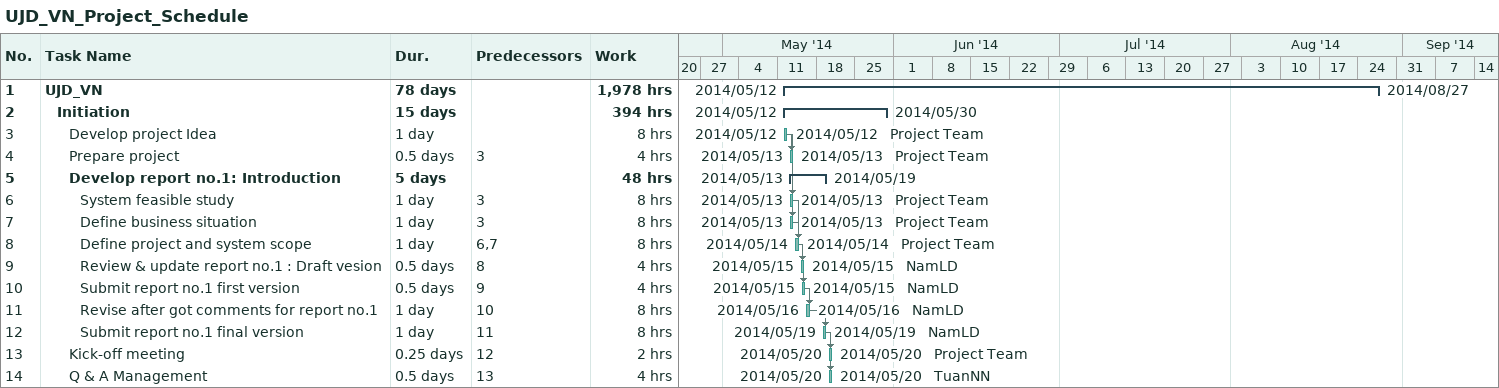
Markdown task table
UJD_VN_Project_Schedule

| ID | Level | Task | Duration | Start | Finish | Predecessors | Resources | Work (h) |
|---|---|---|---|---|---|---|---|---|
| 1 | 1 | **UJD_VN** | 78d | 2014-05-12 | 2014-08-27 |  |  | 1978 |
| 2 | 2 | **Initiation** | 15d | 2014-05-12 | 2014-05-30 |  |  | 394 |
| 3 | 3 | Develop project Idea | 1d | 2014-05-12 | 2014-05-12 |  | Project Team | 8 |
| 4 | 3 | Prepare project | 0.5d | 2014-05-13 | 2014-05-13 | 3 | Project Team | 4 |
| 5 | 3 | **Develop report no.1: Introduction** | 5d | 2014-05-13 | 2014-05-19 |  |  | 48 |
| 6 | 4 | System feasible study | 1d | 2014-05-13 | 2014-05-13 | 3 | Project Team | 8 |
| 7 | 4 | Define business situation | 1d | 2014-05-13 | 2014-05-13 | 3 | Project Team | 8 |
| 8 | 4 | Define project and system scope | 1d | 2014-05-14 | 2014-05-14 | 6, 7 | Project Team | 8 |
| 9 | 4 | Review & update report no.1 : Draft vesion | 0.5d | 2014-05-15 | 2014-05-15 | 8 | NamLD | 4 |
| 10 | 4 | Submit report no.1 first version | 0.5d | 2014-05-15 | 2014-05-15 | 9 | NamLD | 4 |
| 11 | 4 | Revise after got comments for report no.1 | 1d | 2014-05-16 | 2014-05-16 | 10 | NamLD | 8 |
| 12 | 4 | Submit report no.1 final version | 1d | 2014-05-19 | 2014-05-19 | 11 | NamLD | 8 |
| 13 | 3 | Kick-off meeting | 0.25d | 2014-05-20 | 2014-05-20 | 12 | Project Team | 2 |
| 14 | 3 | Q & A Management | 0.5d | 2014-05-20 | 2014-05-20 | 13 | TuanNN | 4 |
